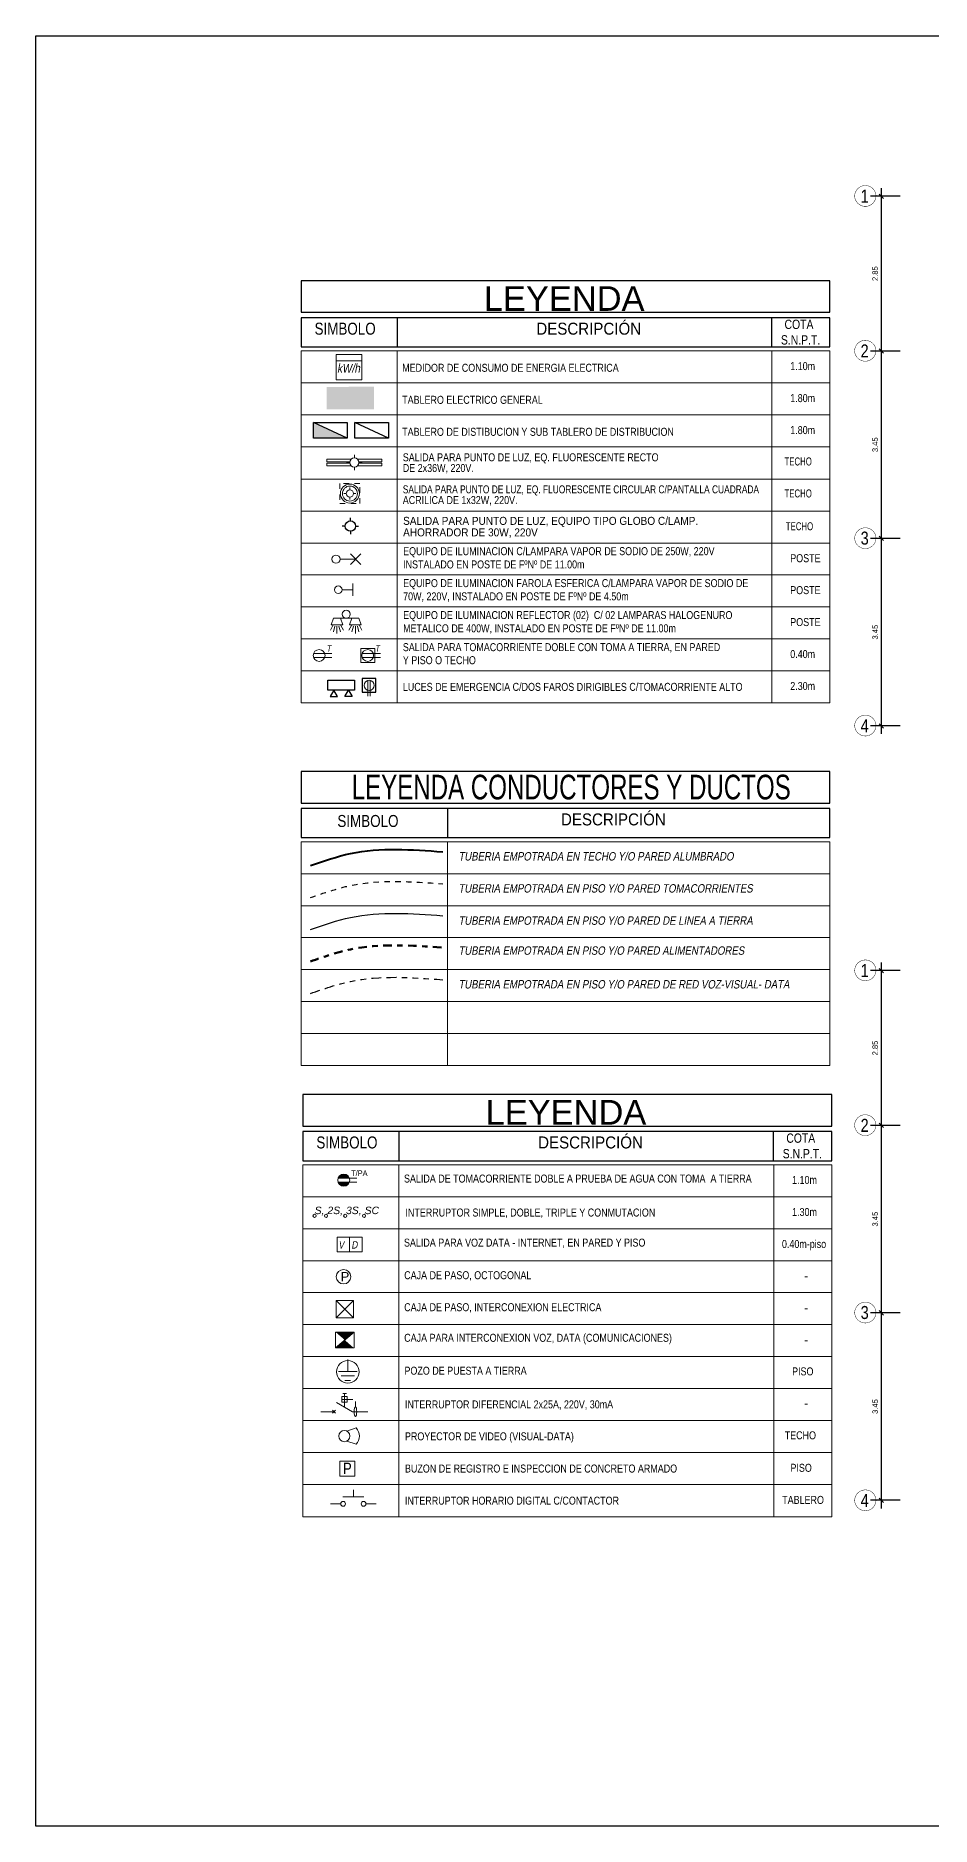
# Model space of a CAD drawing. Header units: millimetres. Extents: x 3354 to 3637, y 1117 to 1358.
# Drawn here: x 3416.77 to 3433.26, y 1209.98 to 1242.94 of the extents above; entities that cross this region are included whole.
import ezdxf

# ---------------------------------------------------------------- set-up
doc = ezdxf.new("R2010")
doc.units = ezdxf.units.MM
for name, pattern in [('ACAD_ISO15W100', [39, 12, -3, 12, -3, 0, -3, 0, -3, 0, -3]), ('DASHDOT2', [12.7, 6.35, -3.175, 0, -3.175]), ('DASHED', [0.75, 0.5, -0.25]), ('DASHED2', [0.375, 0.25, -0.125]), ('TRAZOS1', [0.15, 0.1, -0.05])]:
    doc.linetypes.add(name, pattern=pattern)
for name, color, linetype, lineweight in [('0-Accesorio', 4, 'Continuous', 20), ('ACCESORIO', 4, 'Continuous', 20), ('ACCESORIOS', 4, 'Continuous', 18), ('ALIMENTADORES', 43, 'DASHDOT2', 50), ('buzones', 4, 'Continuous', 18), ('CAB30mm', 60, 'Continuous', 30), ('CASCO', 252, 'Continuous', 9), ('columnas', 1, 'Continuous', 5), ('FIERR2', 41, 'Continuous', 20), ('INST. TOMAC.', 3, 'DASHED', 30), ('LAMPARAS', 2, 'Continuous', 13), ('LAMPARAS AHORRADORAS', 2, 'Continuous', 20), ('RED ALUMBRADO', 6, 'Continuous', 40), ('RED RED TV CABLE', 241, 'ACAD_ISO15W100', 40), ('RED TIERRA', 21, 'T_LINE', 30), ('SANIT', 160, 'Continuous', 60), ('TABLERO', 122, 'Continuous', 25), ('tableros y cables', 14, 'Continuous', 18)]:
    doc.layers.add(name, color=color, linetype=linetype, lineweight=lineweight)
doc.layers.add('LUMINARIAS', color=2, linetype='Continuous')
doc.layers.add('texto', color=7, linetype='Continuous', lineweight=9, true_color=0x000000)
doc.styles.add('2-SIETE', font='ARIALN.TTF', dxfattribs={"height": 0.07})
doc.styles.add('A-1', font='arial.ttf', dxfattribs={"height": 0.075})
doc.styles.add('BYE', font='ARIALN.TTF', dxfattribs={"oblique": 10, "height": 2})
doc.styles.add('NPT', font='arial.ttf', dxfattribs={"height": 0.1})
doc.styles.get("Standard").update_dxf_attribs({"font": 'arial.ttf'})
doc.styles.add('style1', font='arial.ttf')
doc.linetypes.add('T_LINE', pattern='A,12.7,-5.08,["T",Standard,S=2.54,R=0,X=-2.54,Y=-1.27],-6.35', length=24.13)
doc.dimstyles.new('Esc  1  50', dxfattribs={"dimtxt": 0.1, "dimasz": 0.08, "dimexe": 0.2, "dimexo": 0.15, "dimgap": 0.065, "dimtad": 1, "dimzin": 4, "dimdsep": 46, "dimtxsty": 'Standard', "dimblk": 'OBLIQUE', "dimcen": 0.12, "dimdle": 0.15, "dimadec": 0, "dimazin": 0, "dimtfac": 1, "dimtix": 1, "dimtmove": 0, "dimatfit": 3, "dimldrblk": 'OBLIQUE', "dimfxl": 1, "dimarcsym": 0})

# ---------------------------------------------------------------- blocks, each defined once
blk = doc.blocks.new('_Oblique')
at = {"color": 0, "linetype": 'ByBlock', "lineweight": -2}
blk.add_line((-0.5, -0.5), (0.5, 0.5), dxfattribs=at)
blk = doc.blocks.new('*D185')
at = {"layer": 'CASCO', "color": 0, "lineweight": -2, "transparency": 16777216}
for p, q in [((3432.339, 1215.828), (3432.339, 1219.578)), ((3432.685, 1219.428), (3432.139, 1219.428)), ((3432.685, 1215.978), (3432.139, 1215.978))]:
    blk.add_line(p, q, dxfattribs=at)
at = {"layer": 'Defpoints', "color": 0, "transparency": 16777216}
for p in [(3432.339, 1219.428), (3432.835, 1219.428), (3432.835, 1215.978)]:
    blk.add_point(p, dxfattribs=at)
at = {"layer": 'CASCO', "color": 0, "lineweight": -2, "transparency": 16777216, "xscale": 0.08, "yscale": 0.08, "zscale": 0.08}
for p, rotation in [((3432.339, 1219.428), 90), ((3432.339, 1215.978), 270)]:
    blk.add_blockref('_Oblique', p, dxfattribs=dict(at, rotation=rotation))
at = {"layer": 'CASCO', "color": 0, "transparency": 16777216, "insert": (3432.223, 1217.703), "char_height": 0.1, "attachment_point": 5, "rotation": 90}
blk.add_mtext('3.45', dxfattribs=at)
blk = doc.blocks.new('*D186')
at = {"layer": 'CASCO', "color": 0, "lineweight": -2, "transparency": 16777216}
for p, q in [((3432.685, 1222.878), (3432.139, 1222.878)), ((3432.339, 1219.278), (3432.339, 1223.028)), ((3432.685, 1219.428), (3432.139, 1219.428))]:
    blk.add_line(p, q, dxfattribs=at)
at = {"layer": 'Defpoints', "color": 0, "transparency": 16777216}
for p in [(3432.339, 1222.878), (3432.835, 1222.878), (3432.835, 1219.428)]:
    blk.add_point(p, dxfattribs=at)
at = {"layer": 'CASCO', "color": 0, "lineweight": -2, "transparency": 16777216, "xscale": 0.08, "yscale": 0.08, "zscale": 0.08}
for p, rotation in [((3432.339, 1222.878), 90), ((3432.339, 1219.428), 270)]:
    blk.add_blockref('_Oblique', p, dxfattribs=dict(at, rotation=rotation))
at = {"layer": 'CASCO', "color": 0, "transparency": 16777216, "insert": (3432.223, 1221.153), "char_height": 0.1, "attachment_point": 5, "rotation": 90}
blk.add_mtext('3.45', dxfattribs=at)
blk = doc.blocks.new('*D187')
at = {"layer": 'CASCO', "color": 0, "lineweight": -2, "transparency": 16777216}
for p, q in [((3432.339, 1222.728), (3432.339, 1225.878)), ((3432.685, 1225.728), (3432.139, 1225.728)), ((3432.685, 1222.878), (3432.139, 1222.878))]:
    blk.add_line(p, q, dxfattribs=at)
at = {"layer": 'Defpoints', "color": 0, "transparency": 16777216}
for p in [(3432.339, 1225.728), (3432.835, 1225.728), (3432.835, 1222.878)]:
    blk.add_point(p, dxfattribs=at)
at = {"layer": 'CASCO', "color": 0, "lineweight": -2, "transparency": 16777216, "xscale": 0.08, "yscale": 0.08, "zscale": 0.08}
for p, rotation in [((3432.339, 1225.728), 90), ((3432.339, 1222.878), 270)]:
    blk.add_blockref('_Oblique', p, dxfattribs=dict(at, rotation=rotation))
at = {"layer": 'CASCO', "color": 0, "transparency": 16777216, "insert": (3432.223, 1224.303), "char_height": 0.1, "attachment_point": 5, "rotation": 90}
blk.add_mtext('2.85', dxfattribs=at)
blk = doc.blocks.new('*D203')
at = {"layer": 'CASCO', "color": 0, "lineweight": -2, "transparency": 16777216}
for p, q in [((3432.685, 1233.684), (3432.139, 1233.684)), ((3432.339, 1230.084), (3432.339, 1233.834)), ((3432.685, 1230.234), (3432.139, 1230.234))]:
    blk.add_line(p, q, dxfattribs=at)
at = {"layer": 'Defpoints', "color": 0, "transparency": 16777216}
for p in [(3432.339, 1233.684), (3432.835, 1233.684), (3432.835, 1230.234)]:
    blk.add_point(p, dxfattribs=at)
at = {"layer": 'CASCO', "color": 0, "lineweight": -2, "transparency": 16777216, "xscale": 0.08, "yscale": 0.08, "zscale": 0.08}
for p, rotation in [((3432.339, 1233.684), 90), ((3432.339, 1230.234), 270)]:
    blk.add_blockref('_Oblique', p, dxfattribs=dict(at, rotation=rotation))
at = {"layer": 'CASCO', "color": 0, "transparency": 16777216, "insert": (3432.223, 1231.959), "char_height": 0.1, "attachment_point": 5, "rotation": 90}
blk.add_mtext('3.45', dxfattribs=at)
blk = doc.blocks.new('*D204')
at = {"layer": 'CASCO', "color": 0, "lineweight": -2, "transparency": 16777216}
for p, q in [((3432.685, 1237.134), (3432.139, 1237.134)), ((3432.339, 1233.534), (3432.339, 1237.284)), ((3432.685, 1233.684), (3432.139, 1233.684))]:
    blk.add_line(p, q, dxfattribs=at)
at = {"layer": 'Defpoints', "color": 0, "transparency": 16777216}
for p in [(3432.339, 1237.134), (3432.835, 1237.134), (3432.835, 1233.684)]:
    blk.add_point(p, dxfattribs=at)
at = {"layer": 'CASCO', "color": 0, "lineweight": -2, "transparency": 16777216, "xscale": 0.08, "yscale": 0.08, "zscale": 0.08}
for p, rotation in [((3432.339, 1237.134), 90), ((3432.339, 1233.684), 270)]:
    blk.add_blockref('_Oblique', p, dxfattribs=dict(at, rotation=rotation))
at = {"layer": 'CASCO', "color": 0, "transparency": 16777216, "insert": (3432.223, 1235.409), "char_height": 0.1, "attachment_point": 5, "rotation": 90}
blk.add_mtext('3.45', dxfattribs=at)
blk = doc.blocks.new('*D205')
at = {"layer": 'CASCO', "color": 0, "lineweight": -2, "transparency": 16777216}
for p, q in [((3432.685, 1239.984), (3432.139, 1239.984)), ((3432.339, 1236.984), (3432.339, 1240.134)), ((3432.685, 1237.134), (3432.139, 1237.134))]:
    blk.add_line(p, q, dxfattribs=at)
at = {"layer": 'Defpoints', "color": 0, "transparency": 16777216}
for p in [(3432.339, 1239.984), (3432.835, 1239.984), (3432.835, 1237.134)]:
    blk.add_point(p, dxfattribs=at)
at = {"layer": 'CASCO', "color": 0, "lineweight": -2, "transparency": 16777216, "xscale": 0.08, "yscale": 0.08, "zscale": 0.08}
for p, rotation in [((3432.339, 1239.984), 90), ((3432.339, 1237.134), 270)]:
    blk.add_blockref('_Oblique', p, dxfattribs=dict(at, rotation=rotation))
at = {"layer": 'CASCO', "color": 0, "transparency": 16777216, "insert": (3432.223, 1238.559), "char_height": 0.1, "attachment_point": 5, "rotation": 90}
blk.add_mtext('2.85', dxfattribs=at)
blk = doc.blocks.new('TOMA A PRUEBA DE AGUA')
at = {"layer": 'ACCESORIOS'}
h = blk.add_hatch(color=256, dxfattribs=at)
h.paths.add_polyline_path([(2284.459, 573.798), (2284.733, 573.798, 0.724865)])
h.paths.add_polyline_path([(2284.733, 573.708), (2284.459, 573.708, 0.724865)])
at = {"layer": 'ACCESORIOS', "linetype": 'Continuous', "lineweight": 20, "ltscale": 0.1}
for p, q in [((2284.459, 573.798), (2284.908, 573.798)), ((2284.459, 573.708), (2284.908, 573.708))]:
    blk.add_line(p, q, dxfattribs=at)
blk.add_circle((2284.596, 573.753), 0.144, dxfattribs=at)
at = {"layer": 'ACCESORIOS', "style": 'A-1', "width": 0.8}
blk.add_text('T/PA', height=0.1316, dxfattribs=at).set_placement((2284.774, 573.856))
blk = doc.blocks.new('CAJA DE PASO CUADRADO')
at = {"layer": 'ACCESORIOS', "linetype": 'Continuous', "lineweight": 20, "ltscale": 0.1}
for p, q in [((3457.161, 1211.357), (3457.482, 1211.036)), ((3457.482, 1211.357), (3457.161, 1211.036))]:
    blk.add_line(p, q, dxfattribs=at)
blk.add_lwpolyline([(3457.482, 1211.357), (3457.161, 1211.357), (3457.161, 1211.036), (3457.482, 1211.036)], close=True, dxfattribs=at)
blk = doc.blocks.new('TABLERO ELECTRICO')
at = {"layer": 'TABLERO'}
blk.add_hatch(color=256, dxfattribs=at).paths.add_polyline_path([(138.888, 62.418), (138.888, 61.688), (139.228, 62.418)])
blk.add_line((138.888, 61.688), (139.228, 62.418), dxfattribs=at)
blk.add_lwpolyline([(139.228, 62.418), (139.228, 61.688), (138.888, 61.688), (138.888, 62.418)], close=True, dxfattribs=at)
blk = doc.blocks.new('tomacorriente')
at = {"layer": 'ACCESORIOS'}
for p, q in [((192.164, 54.007), (192.389, 54.007)), ((192.164, 53.958), (192.389, 53.958))]:
    blk.add_line(p, q, dxfattribs=at)
blk.add_circle((192.232, 53.983), 0.0729, dxfattribs=at)
at = {"layer": 'ACCESORIOS', "style": 'BYE', "oblique": 10}
blk.add_text('T', height=0.0794, dxfattribs=at).set_placement((192.322, 54.03))
blk = doc.blocks.new('MEDIDOR ELECTRICO')
at = {"layer": 'ACCESORIO', "linetype": 'Continuous', "lineweight": 20, "ltscale": 0.1}
blk.add_line((3557.225, 1214.428), (3557.835, 1214.428), dxfattribs=at)
blk.add_lwpolyline([(3557.225, 1214.58), (3557.835, 1214.58), (3557.835, 1213.977), (3557.225, 1213.977)], close=True, dxfattribs=at)
at = {"layer": 'ACCESORIO', "linetype": 'Continuous', "lineweight": 20, "ltscale": 0.1, "style": 'BYE', "oblique": 10}
blk.add_text('kW/h', height=0.2098, dxfattribs=at).set_placement((3557.244, 1214.148))
blk = doc.blocks.new('fl')
at = {"layer": 'LAMPARAS AHORRADORAS'}
for p, q in [((3552.821, 1728.15), (3552.754, 1728.15)), ((3552.922, 1728.251), (3552.922, 1728.318)), ((3553.023, 1728.15), (3553.09, 1728.15)), ((3552.922, 1728.049), (3552.922, 1727.982))]:
    blk.add_line(p, q, dxfattribs=at)
for points in [[(3552.906, 1728.249), (3552.906, 1728.75), (3552.846, 1728.75), (3552.846, 1728.216)], [(3552.938, 1728.249), (3552.938, 1728.75), (3552.998, 1728.75), (3552.998, 1728.216)], [(3552.846, 1728.084), (3552.846, 1727.55), (3552.906, 1727.55), (3552.906, 1728.05)], [(3552.998, 1728.084), (3552.998, 1727.55), (3552.938, 1727.55), (3552.938, 1728.05)]]:
    blk.add_lwpolyline(points, dxfattribs=at)
blk.add_circle((3552.922, 1728.15), 0.101, dxfattribs=at)
blk = doc.blocks.new('FLUORESCENTE CIRCULAR')
at = {"layer": 'LAMPARAS'}
for p, q in [((-792.671, 1801.4), (-792.719, 1801.4)), ((-792.598, 1801.472), (-792.598, 1801.521)), ((-792.526, 1801.4), (-792.478, 1801.4)), ((-792.598, 1801.328), (-792.598, 1801.28))]:
    blk.add_line(p, q, dxfattribs=at)
at = {"layer": 'LAMPARAS', "linetype": 'TRAZOS1', "ltscale": 0.75}
blk.add_lwpolyline([(-792.798, 1801.6), (-792.798, 1801.2), (-792.398, 1801.2), (-792.398, 1801.6)], close=True, dxfattribs=at)
at = {"layer": 'LAMPARAS'}
for radius in [0.189, 0.149, 0.0723]:
    blk.add_circle((-792.598, 1801.4), radius, dxfattribs=at)
blk = doc.blocks.new('reflect')
at = {"layer": 'LAMPARAS'}
for p, q in [((-0.507, 0.787, 0.008), (-0.813, 0.786, 0.016)), ((-0.501, 0.869, 0.008), (-0.751, 0.931, 0.014)), ((-0.477, 0.955, 0.007), (-0.677, 1.059, 0.012)), ((-0.451, 1.032, 0.007), (-0.174, 0.936)), ((-0.449, 0.543, 0.007), (-0.451, 1.032, 0.007)), ((-0.174, 0.399), (-0.174, 0.936)), ((-0.173, 0.64), (-0.174, 0.936)), ((-0.507, 0.011, 0.008), (-0.813, 0.012, 0.016)), ((-0.501, 0.706, 0.008), (-0.75, 0.642, 0.014)), ((-0.501, 0.093, 0.008), (-0.75, 0.156, 0.014)), ((-0.476, 0.619, 0.007), (-0.676, 0.514, 0.012)), ((-0.476, 0.179, 0.007), (-0.676, 0.284, 0.012)), ((-0.449, 0.255, 0.007), (-0.451, -0.233, 0.007)), ((-0.449, 0.543, 0.007), (-0.173, 0.64)), ((-0.449, 0.255, 0.007), (-0.173, 0.158)), ((-0.174, 0.399), (-0.174, -0.138)), ((-0.173, 0.158), (-0.174, -0.138)), ((-0.501, -0.07, 0.008), (-0.751, -0.132, 0.014)), ((-0.477, -0.157, 0.007), (-0.677, -0.261, 0.012)), ((-0.451, -0.233, 0.007), (-0.174, -0.138))]:
    blk.add_line(p, q, dxfattribs=at)
blk.add_circle((-0.005, 0.399), 0.169, dxfattribs=at)
blk = doc.blocks.new('T')
at = {"color": 4, "linetype": 'Continuous', "lineweight": 20, "ltscale": 0.1}
for p, q in [((-49.222, 238.573), (-49.433, 238.573)), ((-49.222, 238.544), (-49.433, 238.544))]:
    blk.add_line(p, q, dxfattribs=at)
blk.add_circle((-49.289, 238.556), 0.0671, dxfattribs=at)

msp = doc.modelspace()

# ---------------------------------------------------------------- hatches: boundary and pattern name
at = {"layer": 'ACCESORIOS'}
h = msp.add_hatch(color=256, dxfattribs=at)
h.dxf.hatch_style = 1
h.paths.add_polyline_path([(3422.29, 1219.073), (3422.459, 1218.926), (3422.629, 1219.072), (3422.629, 1219.073)])
h.paths.add_polyline_path([(3422.29, 1218.781), (3422.625, 1218.781), (3422.459, 1218.926)])
at = {"layer": 'TABLERO', "linetype": 'Continuous'}
h = msp.add_hatch(color=256, dxfattribs=at)
h.dxf.hatch_style = 1
h.paths.add_polyline_path([(3422.996, 1236.059), (3422.995, 1236.476), (3422.558, 1236.475), (3422.122, 1236.474), (3422.123, 1236.059)])

# ---------------------------------------------------------------- linework, layer by layer
at = {"color": 4, "linetype": 'Continuous', "lineweight": 20, "ltscale": 0.1}
for p, q in [((3422.514, 1218.566), (3422.514, 1218.349)), ((3422.34, 1218.349), (3422.689, 1218.349)), ((3422.34, 1218.349), (3422.689, 1218.349)), ((3422.394, 1218.266), (3422.634, 1218.266)), ((3422.462, 1218.183), (3422.566, 1218.183))]:
    msp.add_line(p, q, dxfattribs=at)
at = {"ltscale": 2}
msp.add_lwpolyline([(3416.769, 1242.937), (3462.641, 1242.937), (3462.641, 1209.977), (3416.769, 1209.977)], close=True, dxfattribs=at)
at = {"color": 2, "lineweight": 25}
for points in [[(3422.639, 1230.889), (3422.146, 1230.889), (3422.146, 1231.077), (3422.639, 1231.077)], [(3422.259, 1230.889), (3422.191, 1230.772), (3422.326, 1230.772)], [(3422.526, 1230.889), (3422.594, 1230.772), (3422.458, 1230.772)]]:
    msp.add_lwpolyline(points, close=True, dxfattribs=at)
msp.add_lwpolyline([(3423.029, 1231.103), (3422.78, 1231.103), (3422.78, 1230.853), (3423.029, 1230.853)], close=True)
at = {"color": 4, "linetype": 'Continuous', "lineweight": 20, "ltscale": 0.1}
msp.add_circle((3422.513, 1218.341), 0.207, dxfattribs=at)
at = {"layer": '0-Accesorio', "linetype": 'Continuous'}
for p, q in [((3422.424, 1216.039), (3422.809, 1216.039)), ((3422.616, 1216.039), (3422.616, 1216.171))]:
    msp.add_line(p, q, dxfattribs=at)
for centre in [(3422.428, 1215.912), (3422.804, 1215.912)]:
    msp.add_circle(centre, 0.0436, dxfattribs=at)
at = {"layer": 'ACCESORIOS', "color": 4, "linetype": 'Continuous', "lineweight": 20, "ltscale": 0.1}
msp.add_line((3422.547, 1220.552), (3422.547, 1220.819), dxfattribs=at)
msp.add_line((3422.547, 1220.552), (3422.547, 1220.819), dxfattribs=at)
at = {"layer": 'ACCESORIOS', "linetype": 'Continuous', "lineweight": 20, "ltscale": 0.1}
msp.add_line((3422.629, 1219.072), (3422.29, 1218.781), dxfattribs=at)
at = {"layer": 'ACCESORIOS'}
for p, q in [((3422.42, 1217.944), (3422.488, 1217.944)), ((3422.454, 1217.694), (3422.454, 1217.944)), ((3422.454, 1217.885), (3422.454, 1217.785)), ((3422.26, 1217.608), (3422.019, 1217.608)), ((3422.23, 1217.578), (3422.29, 1217.638)), ((3422.29, 1217.578), (3422.23, 1217.638)), ((3422.602, 1217.608), (3422.306, 1217.779)), ((3422.404, 1217.835), (3422.504, 1217.835)), ((3422.602, 1217.608), (3422.885, 1217.608))]:
    msp.add_line(p, q, dxfattribs=at)
at = {"layer": 'ACCESORIOS', "linetype": 'DASHED2', "ltscale": 0.005}
for p in [(3422.504, 1217.835), (3422.655, 1217.697)]:
    msp.add_line(p, (3422.655, 1217.835), dxfattribs=at)
at = {"layer": 'ACCESORIOS', "color": 1, "linetype": 'Continuous', "lineweight": 20, "ltscale": 0.1}
for p, q in [((3422.495, 1217.252), (3422.668, 1217.31)), ((3422.495, 1217.067), (3422.668, 1217.008))]:
    msp.add_line(p, q, dxfattribs=at)
at = {"layer": 'ACCESORIOS'}
for points in [[(3423.009, 1231.658), (3422.752, 1231.658), (3422.752, 1231.4), (3423.009, 1231.4)], [(3422.504, 1217.885), (3422.404, 1217.885), (3422.404, 1217.785), (3422.504, 1217.785)]]:
    msp.add_lwpolyline(points, close=True, dxfattribs=at)
at = {"layer": 'ACCESORIOS', "color": 4, "linetype": 'Continuous', "lineweight": 20, "ltscale": 0.1}
msp.add_lwpolyline([(3422.317, 1220.819), (3422.777, 1220.819), (3422.777, 1220.552), (3422.317, 1220.552)], close=True, dxfattribs=at)
at = {"layer": 'ACCESORIOS', "linetype": 'Continuous', "lineweight": 20, "ltscale": 0.1}
msp.add_lwpolyline([(3422.629, 1218.781), (3422.29, 1218.781), (3422.29, 1219.073), (3422.629, 1219.073)], close=True, dxfattribs=at)
at = {"layer": 'ACCESORIOS'}
for centre, radius in [((3421.902, 1221.213), 0.0292), ((3422.113, 1221.213), 0.0292), ((3422.466, 1221.213), 0.0292), ((3422.812, 1221.213), 0.0292), ((3422.435, 1220.092), 0.133)]:
    msp.add_circle(centre, radius, dxfattribs=at)
at = {"layer": 'ACCESORIOS', "color": 1, "linetype": 'Continuous', "lineweight": 20, "ltscale": 0.1}
msp.add_circle((3422.449, 1217.159), 0.103, dxfattribs=at)
msp.add_arc((3422.503, 1217.159), 0.224, 317.5277, 42.4723, dxfattribs=at)
at = {"layer": 'ACCESORIOS'}
msp.add_ellipse((3422.654, 1217.608), major_axis=(0, -0.0894), ratio=0.271389, dxfattribs=at)
at = {"layer": 'ALIMENTADORES', "ltscale": 0.025}
msp.add_spline([(3421.826, 1225.896), (3422.566, 1226.119), (3424.262, 1226.15)], degree=3, dxfattribs=at)
at = {"layer": 'buzones', "linetype": 'Continuous', "ltscale": 0.25}
msp.add_lwpolyline([(3422.645, 1216.419), (3422.645, 1216.698), (3422.367, 1216.698), (3422.367, 1216.419)], close=True, dxfattribs=at)
at = {"layer": 'CAB30mm'}
for p, q in [((3423.422, 1237.745), (3423.422, 1237.21)), ((3430.322, 1237.21), (3430.322, 1237.745)), ((3424.347, 1228.711), (3424.347, 1228.177)), ((3423.455, 1222.764), (3423.455, 1222.229)), ((3430.354, 1222.229), (3430.354, 1222.764))]:
    msp.add_line(p, q, dxfattribs=at)
for points in [[(3421.654, 1237.847), (3431.391, 1237.847), (3431.391, 1238.426), (3421.654, 1238.426)], [(3421.654, 1237.21), (3431.391, 1237.21), (3431.391, 1237.745), (3421.654, 1237.745)], [(3421.653, 1228.813), (3431.39, 1228.813), (3431.39, 1229.392), (3421.653, 1229.392)], [(3421.653, 1228.177), (3431.39, 1228.177), (3431.39, 1228.711), (3421.653, 1228.711)], [(3421.687, 1222.866), (3431.424, 1222.866), (3431.424, 1223.445), (3421.687, 1223.445)], [(3421.687, 1222.229), (3431.424, 1222.229), (3431.424, 1222.764), (3421.687, 1222.764)]]:
    msp.add_lwpolyline(points, close=True, dxfattribs=at)
at = {"layer": 'CASCO', "ltscale": 2, "const_width": 0.0076}
for points in [[(3432.239, 1239.984, -0.951688), (3431.846, 1239.984, -1)], [(3432.238, 1237.134, -0.951688), (3431.844, 1237.134, -1)], [(3432.239, 1233.684, -0.951688), (3431.846, 1233.684, -1)], [(3432.239, 1230.234, -0.951688), (3431.846, 1230.234, -1)], [(3432.239, 1225.728, -0.951688), (3431.846, 1225.728, -1)], [(3432.238, 1222.878, -0.951688), (3431.844, 1222.878, -1)], [(3432.239, 1219.428, -0.951688), (3431.846, 1219.428, -1)], [(3432.239, 1215.972, -0.951688), (3431.846, 1215.972, -1)]]:
    msp.add_lwpolyline(points, format="xyb", close=True, dxfattribs=at)
at = {"layer": 'FIERR2'}
for p, q in [((3421.653, 1237.135), (3421.653, 1230.655)), ((3421.653, 1237.135), (3431.391, 1237.135)), ((3423.422, 1237.135), (3423.422, 1230.655)), ((3430.322, 1237.135), (3430.322, 1230.655)), ((3431.391, 1237.135), (3431.391, 1230.655)), ((3421.653, 1236.546), (3431.391, 1236.546)), ((3421.653, 1235.957), (3431.391, 1235.957)), ((3421.653, 1235.368), (3431.391, 1235.368)), ((3421.653, 1234.777), (3431.391, 1234.777)), ((3421.653, 1234.188), (3431.391, 1234.188)), ((3421.653, 1233.599), (3431.391, 1233.599)), ((3421.653, 1233.599), (3431.391, 1233.599)), ((3421.653, 1233.011), (3431.391, 1233.011)), ((3421.653, 1232.423), (3431.391, 1232.423)), ((3421.653, 1231.835), (3431.391, 1231.835)), ((3421.653, 1231.246), (3431.391, 1231.246)), ((3421.653, 1230.655), (3431.391, 1230.655)), ((3421.654, 1228.101), (3421.654, 1223.982)), ((3421.654, 1228.101), (3431.391, 1228.101)), ((3424.348, 1228.101), (3424.348, 1223.982)), ((3431.391, 1228.101), (3431.391, 1223.982)), ((3421.654, 1227.512), (3431.391, 1227.512)), ((3421.654, 1226.923), (3431.391, 1226.923)), ((3421.654, 1226.335), (3431.391, 1226.335)), ((3421.654, 1225.747), (3431.391, 1225.747)), ((3421.654, 1225.159), (3431.391, 1225.159)), ((3421.654, 1224.57), (3431.391, 1224.57)), ((3421.654, 1223.982), (3431.391, 1223.982)), ((3421.687, 1222.154), (3421.687, 1215.674)), ((3421.687, 1222.154), (3431.425, 1222.154)), ((3423.456, 1222.154), (3423.456, 1215.674)), ((3430.356, 1222.154), (3430.356, 1215.674)), ((3431.425, 1222.154), (3431.425, 1215.674)), ((3421.687, 1221.564), (3431.425, 1221.564)), ((3421.687, 1220.976), (3431.425, 1220.976)), ((3421.687, 1220.388), (3431.425, 1220.388)), ((3421.687, 1219.8), (3431.425, 1219.8)), ((3421.687, 1219.211), (3431.425, 1219.211)), ((3421.687, 1218.623), (3431.425, 1218.623)), ((3421.687, 1218.035), (3431.425, 1218.035)), ((3421.687, 1217.447), (3431.425, 1217.447)), ((3421.687, 1216.856), (3431.425, 1216.856)), ((3421.687, 1216.265), (3431.425, 1216.265)), ((3421.687, 1215.674), (3431.425, 1215.674))]:
    msp.add_line(p, q, dxfattribs=at)
at = {"layer": 'INST. TOMAC.', "ltscale": 0.01}
msp.add_spline([(3421.826, 1227.072), (3422.566, 1227.295), (3424.262, 1227.326)], degree=3, dxfattribs=at)
at = {"layer": 'LAMPARAS'}
for p, q in [((3422.754, 1233.399), (3422.562, 1233.206)), ((3422.562, 1233.399), (3422.754, 1233.206)), ((3422.372, 1233.303), (3422.658, 1233.303)), ((3422.408, 1232.74), (3422.608, 1232.74)), ((3422.608, 1232.627), (3422.608, 1232.854))]:
    msp.add_line(p, q, dxfattribs=at)
for centre, radius in [((3422.296, 1233.303), 0.0752), ((3422.337, 1232.74), 0.0707)]:
    msp.add_circle(centre, radius, dxfattribs=at)
at = {"layer": 'LUMINARIAS'}
for p, q in [((3422.561, 1234.007), (3422.561, 1234.063)), ((3422.466, 1233.912), (3422.41, 1233.912)), ((3422.561, 1233.818), (3422.561, 1233.762)), ((3422.656, 1233.912), (3422.712, 1233.912))]:
    msp.add_line(p, q, dxfattribs=at)
msp.add_circle((3422.561, 1233.912), 0.0947, dxfattribs=at)
at = {"layer": 'RED ALUMBRADO'}
msp.add_spline([(3421.826, 1227.661), (3422.566, 1227.884), (3424.262, 1227.915)], degree=3, dxfattribs=at)
at = {"layer": 'RED RED TV CABLE', "lineweight": 30, "ltscale": 0.015}
msp.add_spline([(3421.826, 1225.307), (3422.566, 1225.53), (3424.262, 1225.561)], degree=3, dxfattribs=at)
at = {"layer": 'RED TIERRA', "ltscale": 0.02}
msp.add_spline([(3421.826, 1226.484), (3422.566, 1226.707), (3424.262, 1226.738)], degree=3, dxfattribs=at)
at = {"layer": 'TABLERO'}
msp.add_line((3423.261, 1235.531), (3422.644, 1235.819), dxfattribs=at)
msp.add_lwpolyline([(3422.644, 1235.819), (3423.261, 1235.819), (3423.261, 1235.531), (3422.644, 1235.531)], close=True, dxfattribs=at)
at = {"layer": 'tableros y cables'}
for p, q in [((3422.196, 1215.912), (3422.385, 1215.912)), ((3423.037, 1215.912), (3422.848, 1215.912))]:
    msp.add_line(p, q, dxfattribs=at)

# ---------------------------------------------------------------- block references
at = {"color": 4, "lineweight": 25, "xscale": 1.386000000000458, "yscale": 1.386000000000458, "zscale": 1.386000000000458, "rotation": 90}
msp.add_blockref('T', (3753.545, 1299.294), dxfattribs=at)
at = {"layer": 'ACCESORIOS'}
for name, p, xscale, yscale, zscale in [('MEDIDOR ELECTRICO', (683.239, 301.842), 0.7700000000000001, 0.7700000000000001, 0.7700000000000001), ('tomacorriente', (3135.422, 1151.056), 1.49072, 1.49072, 1.49072), ('tomacorriente', (3136.316, 1151.056), 1.49072, 1.49072, 1.49072), ('TOMA A PRUEBA DE AGUA', (1663.3, 780.08), 0.7700000000000001, 0.7700000000000001, 0.7700000000000001), ('CAJA DE PASO CUADRADO', (-38.321, 7.087), 1.001, 1.001, 1.001)]:
    msp.add_blockref(name, p, dxfattribs=dict(at, xscale=xscale, yscale=yscale, zscale=zscale))
at = {"layer": 'LAMPARAS'}
for name, p, xscale, yscale, zscale, rotation in [('fl', (4886.377, -1774.243), 0.847, 0.847, 0.847, 90), ('reflect', (3422.659, 1232.291), 0.4385390625000001, 0.4385390625000001, 0.4385390625000001, 89.99999999999999)]:
    msp.add_blockref(name, p, dxfattribs=dict(at, xscale=xscale, yscale=yscale, zscale=zscale, rotation=rotation))
at = {"layer": 'LAMPARAS', "xscale": 0.9239999999999998, "yscale": 0.9239999999999998, "zscale": 0.9239999999999998}
msp.add_blockref('FLUORESCENTE CIRCULAR', (4154.913, -429.983), dxfattribs=at)
at = {"layer": 'TABLERO', "xscale": 0.8456448000000001, "yscale": 0.8456448000000001, "zscale": 0.8456448000000001, "rotation": 90}
msp.add_blockref('TABLERO ELECTRICO', (3474.668, 1118.081), dxfattribs=at)

# ---------------------------------------------------------------- texts
at = {"layer": 'ACCESORIOS', "color": 4, "linetype": 'Continuous', "lineweight": 20, "ltscale": 0.1, "style": 'BYE', "oblique": 10}
for s, p in [('V', (3422.341, 1220.612, 6483.859)), ('D', (3422.58, 1220.611, 8104.824))]:
    msp.add_text(s, height=0.135, rotation=360, dxfattribs=at).set_placement(p)
at = {"layer": 'ACCESORIOS', "attachment_point": 1}
for s, insert, char_height, width in [('{\\fArial|b0|i1|c0|p34;S, 2S, 3S, SC}', (3421.902, 1221.383), 0.13787, 3.60811), ('{\\fArial|b0|i0|c0|p34;P}', (3422.384, 1220.179), 0.16877, 0.1307)]:
    msp.add_mtext(s, dxfattribs=dict(at, insert=insert, char_height=char_height, width=width))
at = {"layer": 'buzones', "ltscale": 0.5, "style": '2-SIETE'}
msp.add_text('P', height=0.21, rotation=359.9724, dxfattribs=at).set_placement((3422.425, 1216.459))
at = {"layer": 'CASCO', "style": 'style1', "width": 0.8}
for s, p in [('1', (3431.956, 1239.865)), ('2', (3431.955, 1237.015)), ('3', (3431.956, 1233.57)), ('4', (3431.956, 1230.116)), ('1', (3431.956, 1225.609)), ('2', (3431.955, 1222.759)), ('3', (3431.956, 1219.314)), ('4', (3431.956, 1215.854))]:
    msp.add_text(s, height=0.24, dxfattribs=at).set_placement(p)
at = {"layer": 'columnas', "lineweight": 60, "style": 'NPT'}
for p in [(3425.018, 1237.874), (3425.051, 1222.893)]:
    msp.add_text('LEYENDA', height=0.4537, dxfattribs=at).set_placement(p)
at = {"layer": 'columnas', "lineweight": 60, "style": 'NPT', "width": 0.7}
msp.add_text('LEYENDA CONDUCTORES Y DUCTOS', height=0.45366, dxfattribs=at).set_placement((3422.585, 1228.88))
at = {"layer": 'SANIT', "attachment_point": 1}
for s, insert, char_height, width in [('{\\W0.8;SIMBOLO}', (3421.902, 1237.656), 0.22094, 1.40233), ('{\\W0.9;DESCRIPCIÓN}', (3425.985, 1237.656), 0.22094, 2.78074), (' {\\W0.8;COTA\\PS.N.P.T.}', (3430.488, 1237.711), 0.17145, 2.15786), ('{\\W0.8;SIMBOLO}', (3422.322, 1228.593), 0.22094, 1.40233), ('{\\W0.9;DESCRIPCIÓN}', (3426.439, 1228.622), 0.22094, 2.78074), ('{\\W0.8;SIMBOLO}', (3421.935, 1222.675), 0.22094, 1.40233), ('{\\W0.9;DESCRIPCIÓN}', (3426.018, 1222.675), 0.22094, 2.78074), (' {\\W0.8;COTA\\PS.N.P.T.}', (3430.521, 1222.73), 0.17145, 2.15786)]:
    msp.add_mtext(s, dxfattribs=dict(at, insert=insert, char_height=char_height, width=width))
at = {"layer": 'texto', "lineweight": 60}
for s, width, p in [('MEDIDOR DE CONSUMO DE ENERGIA ELECTRICA', 0.8, (3423.515, 1236.752)), ('TABLERO ELECTRICO GENERAL', 0.8, (3423.515, 1236.162)), ('TABLERO DE DISTIBUCION Y SUB TABLERO DE DISTRIBUCION', 0.8, (3423.515, 1235.573)), ('SALIDA PARA PUNTO DE LUZ, EQ. FLUORESCENTE RECTO', 0.8, (3423.526, 1235.104)), ('DE 2x36W, 220V.', 0.8, (3423.526, 1234.907)), ('SALIDA PARA PUNTO DE LUZ, EQ. FLUORESCENTE CIRCULAR C/PANTALLA CUADRADA ', 0.75, (3423.526, 1234.514)), ('ACRILICA DE 1x32W, 220V.', 0.8, (3423.526, 1234.317)), ('SALIDA PARA PUNTO DE LUZ, EQUIPO TIPO GLOBO C/LAMP. ', 0.9, (3423.532, 1233.934)), ('AHORRADOR DE 30W, 220V', 0.9, (3423.532, 1233.722)), ('EQUIPO DE ILUMINACION C/LAMPARA VAPOR DE SODIO DE 250W, 220V', 0.8, (3423.532, 1233.376)), ('INSTALADO EN POSTE DE FºNº DE 11.00m', 0.8, (3423.532, 1233.132)), ('70W, 220V, INSTALADO EN POSTE DE FºNº DE 4.50m', 0.8, (3423.532, 1232.544)), ('EQUIPO DE ILUMINACION FAROLA ESFERICA C/LAMPARA VAPOR DE SODIO DE ', 0.8, (3423.532, 1232.788)), ('EQUIPO DE ILUMINACION REFLECTOR (02)  C/ 02 LAMPARAS HALOGENURO', 0.8, (3423.532, 1232.2)), ('METALICO DE 400W, INSTALADO EN POSTE DE FºNº DE 11.00m', 0.8, (3423.532, 1231.956)), ('SALIDA PARA TOMACORRIENTE DOBLE CON TOMA A TIERRA, EN PARED ', 0.8, (3423.527, 1231.609)), ('Y PISO O TECHO', 0.8, (3423.527, 1231.369)), ('LUCES DE EMERGENCIA C/DOS FAROS DIRIGIBLES C/TOMACORRIENTE ALTO', 0.8, (3423.527, 1230.878)), ('SALIDA DE TOMACORRIENTE DOBLE A PRUEBA DE AGUA CON TOMA  A TIERRA', 0.8, (3423.548, 1221.826)), ('INTERRUPTOR SIMPLE, DOBLE, TRIPLE Y CONMUTACION', 0.8, (3423.575, 1221.201)), ('SALIDA PARA VOZ DATA - INTERNET, EN PARED Y PISO', 0.8, (3423.548, 1220.647)), ('CAJA DE PASO, OCTOGONAL', 0.8, (3423.552, 1220.047)), ('CAJA DE PASO, INTERCONEXION ELECTRICA', 0.8, (3423.552, 1219.458)), ('CAJA PARA INTERCONEXION VOZ, DATA (COMUNICACIONES)', 0.8, (3423.552, 1218.895)), ('POZO DE PUESTA A TIERRA', 0.8, (3423.557, 1218.289)), ('INTERRUPTOR DIFERENCIAL 2x25A, 220V, 30mA', 0.8, (3423.566, 1217.669)), ('PROYECTOR DE VIDEO (VISUAL-DATA)', 0.8, (3423.566, 1217.081)), ('BUZON DE REGISTRO E INSPECCION DE CONCRETO ARMADO', 0.8, (3423.566, 1216.488)), ('INTERRUPTOR HORARIO DIGITAL C/CONTACTOR', 0.8, (3423.566, 1215.897))]:
    msp.add_text(s, height=0.14729, dxfattribs=dict(at, width=width)).set_placement(p)
at = {"layer": 'texto', "style": 'BYE', "oblique": 10}
for s, p in [('TUBERIA EMPOTRADA EN TECHO Y/O PARED ALUMBRADO', (3424.552, 1227.755)), ('TUBERIA EMPOTRADA EN PISO Y/O PARED TOMACORRIENTES', (3424.552, 1227.165)), ('TUBERIA EMPOTRADA EN PISO Y/O PARED DE LINEA A TIERRA', (3424.552, 1226.572)), ('TUBERIA EMPOTRADA EN PISO Y/O PARED ALIMENTADORES', (3424.552, 1226.02)), ('TUBERIA EMPOTRADA EN PISO Y/O PARED DE RED VOZ-VISUAL- DATA', (3424.552, 1225.399))]:
    msp.add_text(s, height=0.15392, dxfattribs=at).set_placement(p)
at = {"layer": 'texto', "lineweight": 60, "char_height": 0.14729, "width": 0.78169, "attachment_point": 1}
for s, insert in [('{\\W0.8;1.10m}', (3430.66, 1236.93)), ('{\\W0.8;1.80m}', (3430.66, 1236.341)), ('{\\W0.8;1.80m}', (3430.66, 1235.752)), ('{\\fArial|b0|i0|c0|p34;\\W0.7;TECHO}', (3430.554, 1235.175)), ('{\\fArial|b0|i0|c0|p34;\\W0.7;TECHO}', (3430.554, 1234.586)), ('{\\W0.7;TECHO}', (3430.578, 1233.982)), ('{\\W0.8;POSTE}', (3430.66, 1233.394)), ('{\\W0.8;POSTE}', (3430.66, 1232.806)), ('{\\W0.8;POSTE}', (3430.66, 1232.218))]:
    msp.add_mtext(s, dxfattribs=dict(at, insert=insert))
at = {"layer": 'texto', "lineweight": 30, "width": 0.78169, "attachment_point": 1}
for s, insert, char_height in [('{\\W0.8;0.40m}', (3430.66, 1231.629), 0.14729), ('{\\W0.8;2.30m}', (3430.66, 1231.041), 0.14729), ('{\\W0.8;1.10m}', (3430.694, 1221.948), 0.14729), ('{\\W0.8;1.30m}', (3430.694, 1221.358), 0.14729), ('{\\W0.8;0.40m-piso}', (3430.507, 1220.769), 0.14729), ('-', (3430.919, 1220.181), 0.147), ('-', (3430.919, 1219.592), 0.147), ('-', (3430.919, 1219.004), 0.147), ('{\\W0.8;PISO}', (3430.694, 1218.424), 0.14729), ('-', (3430.919, 1217.835), 0.147), ('{\\W0.8;TECHO}', (3430.558, 1217.247), 0.14729), ('{\\W0.8;PISO}', (3430.664, 1216.649), 0.14729), ('{\\W0.8;TABLERO}', (3430.512, 1216.058), 0.14729)]:
    msp.add_mtext(s, dxfattribs=dict(at, insert=insert, char_height=char_height))

# ---------------------------------------------------------------- dimensions: what is measured, and where the dimension line sits
at = {"layer": 'CASCO'}
for base, p1, p2, picture, middle in [((3432.339, 1239.984), (3432.835, 1237.134), (3432.835, 1239.984), '*D205', (3432.223, 1238.559)), ((3432.339, 1237.134), (3432.835, 1233.684), (3432.835, 1237.134), '*D204', (3432.223, 1235.409)), ((3432.339, 1233.684), (3432.835, 1230.234), (3432.835, 1233.684), '*D203', (3432.223, 1231.959)), ((3432.339, 1225.728), (3432.835, 1222.878), (3432.835, 1225.728), '*D187', (3432.223, 1224.303)), ((3432.339, 1222.878), (3432.835, 1219.428), (3432.835, 1222.878), '*D186', (3432.223, 1221.153)), ((3432.339, 1219.428), (3432.835, 1215.978), (3432.835, 1219.428), '*D185', (3432.223, 1217.703))]:
    dim = msp.add_linear_dim(base=base, p1=p1, p2=p2, angle=270, dimstyle='Esc  1  50', dxfattribs=at)
    dim.commit()
    dim.dimension.update_dxf_attribs({"geometry": picture, "text_midpoint": middle})

doc.saveas('drawing.dxf')
